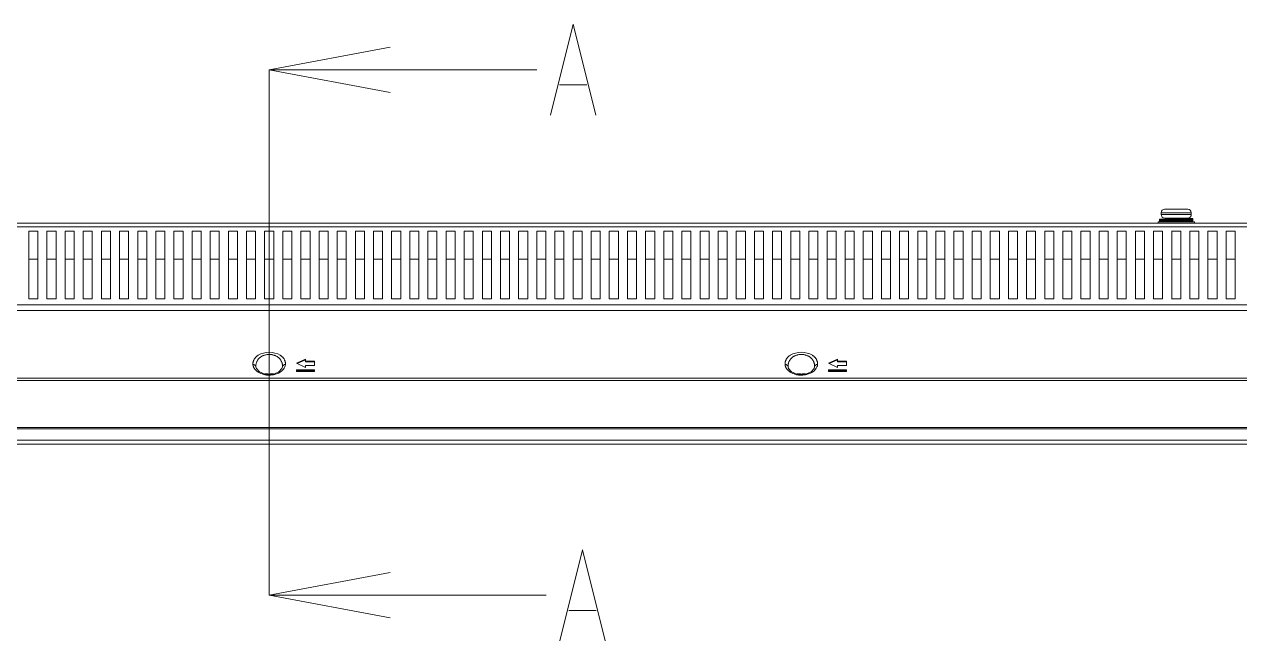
# Model space of a CAD drawing. Extents: x -382 to 1420, y -377 to 265.
# Drawn here: x -308.83 to -293, y 29.41 to 37.43 of the extents above; entities that cross this region are included whole.
import ezdxf

# ---------------------------------------------------------------- set-up
doc = ezdxf.new("R2010")
doc.units = 0
doc.header["$MEASUREMENT"] = 0
doc.layers.add('PDF_レイヤー 1', color=7, linetype='CONTINUOUS')

msp = doc.modelspace()

# ---------------------------------------------------------------- linework, layer by layer
at = {"layer": 'PDF_レイヤー 1', "lineweight": 0}
for points in [[(-301.97831, 36.25021), (-301.68306, 37.43121), (-301.38781, 36.25021)], [(-304.06607, 37.13595), (-305.64065, 36.8407), (-304.06607, 36.54544)], [(-302.03339, 29.99926), (-305.64071, 29.99926), (-305.64071, 36.84074)], [(-305.64071, 36.8407), (-302.15546, 36.8407)], [(-301.86025, 36.64384), (-301.50598, 36.64384)], [(-284.26518, 34.84134), (-284.26518, 34.79593), (-327.01624, 34.79593)], [(-294.06696, 34.84136), (-294.06696, 34.86108)], [(-293.59458, 34.84137), (-293.59458, 34.86109), (-294.0669, 34.86109)], [(-294.04729, 34.89556), (-294.04702, 34.89556), (-294.04646, 34.8957), (-294.04577, 34.8957), (-294.04424, 34.89584), (-294.04271, 34.89584), (-294.04118, 34.89598), (-294.03813, 34.89612), (-294.03507, 34.89612), (-294.02882, 34.89626), (-294.02271, 34.8964), (-294.01646, 34.89653), (-294.01035, 34.89667), (-294.00063, 34.89681), (-293.99799, 34.89681), (-293.98827, 34.89695), (-293.98577, 34.89695), (-293.97591, 34.89709), (-293.97341, 34.89709), (-293.96355, 34.89723), (-293.95383, 34.89737), (-293.94883, 34.89737), (-293.94883, 34.90834)], [(-294.04729, 34.89555), (-294.04729, 34.86791)], [(-294.04722, 34.87981), (-294.04709, 34.87981), (-294.04681, 34.87981), (-294.04584, 34.87995), (-294.0457, 34.87995), (-294.04417, 34.88009), (-294.04403, 34.88009), (-294.04153, 34.88023), (-294.03861, 34.88023), (-294.03514, 34.88037), (-294.03403, 34.88037), (-294.02612, 34.88065), (-294.02264, 34.88065), (-294.01487, 34.88079), (-294.00917, 34.88092), (-294.00126, 34.88106), (-293.99376, 34.88106), (-293.98584, 34.8812), (-293.98431, 34.8812), (-293.9764, 34.88134), (-293.96862, 34.88148)], [(-294.04722, 34.86794), (-294.04722, 34.86808), (-294.04695, 34.86808), (-294.04625, 34.86808), (-294.04597, 34.86808), (-294.04486, 34.86822), (-294.04431, 34.86822), (-294.04209, 34.86836), (-294.03903, 34.8685), (-294.03556, 34.8685), (-294.03139, 34.86863), (-294.02667, 34.86877), (-294.0232, 34.86877), (-294.01528, 34.86905), (-294.00959, 34.86905), (-294.00167, 34.86919), (-293.9939, 34.86933), (-293.98612, 34.86947), (-293.98431, 34.86947), (-293.9764, 34.86947), (-293.96848, 34.86961)], [(-293.9489, 34.86611), (-293.95376, 34.86611), (-293.96362, 34.86625), (-293.97348, 34.86638), (-293.97598, 34.86638), (-293.98584, 34.86652), (-293.9882, 34.86652), (-293.99806, 34.86666), (-294.00056, 34.86666), (-294.01042, 34.8668), (-294.01653, 34.86694), (-294.02264, 34.86708), (-294.02889, 34.86722), (-294.035, 34.86736), (-294.03806, 34.86736), (-294.04111, 34.8675), (-294.04264, 34.8675), (-294.04417, 34.86763), (-294.0457, 34.86777), (-294.04653, 34.86777), (-294.04695, 34.86777), (-294.04722, 34.86791)], [(-293.96856, 34.88537), (-293.97037, 34.88537), (-293.97815, 34.88523), (-293.98606, 34.88523), (-293.99384, 34.88509), (-294.00176, 34.88495), (-294.00745, 34.88495), (-294.01523, 34.88481), (-294.0187, 34.88467), (-294.02661, 34.88454), (-294.03134, 34.8844), (-294.0355, 34.8844), (-294.03911, 34.88426), (-294.04203, 34.88412), (-294.04425, 34.88398), (-294.04495, 34.88398), (-294.04592, 34.88398), (-294.0462, 34.88384), (-294.04689, 34.88384), (-294.04717, 34.88384), (-294.04717, 34.8837)], [(-293.96856, 34.88144), (-293.96773, 34.88144), (-293.96565, 34.88144), (-293.9637, 34.88144), (-293.96273, 34.88144), (-293.96065, 34.88144), (-293.9587, 34.88144), (-293.95676, 34.88158), (-293.95482, 34.88158), (-293.95273, 34.88158), (-293.95093, 34.88158), (-293.94884, 34.88158)], [(-293.94883, 34.88558), (-293.94994, 34.88558), (-293.95189, 34.88558), (-293.95397, 34.88558), (-293.95466, 34.88558), (-293.95675, 34.88558), (-293.95869, 34.88544), (-293.96063, 34.88544), (-293.96272, 34.88544), (-293.96452, 34.88544), (-293.96661, 34.88544), (-293.96855, 34.88544)], [(-293.94923, 34.86897), (-293.94979, 34.86897), (-293.95173, 34.86897), (-293.95368, 34.86883), (-293.95562, 34.86883), (-293.95757, 34.86869), (-293.95895, 34.86869), (-293.9609, 34.86869), (-293.96173, 34.86855), (-293.96368, 34.86855), (-293.96382, 34.86855), (-293.96576, 34.86841), (-293.96618, 34.86827), (-293.96729, 34.86827), (-293.96743, 34.86827), (-293.96826, 34.86813), (-293.9684, 34.86813), (-293.96854, 34.868)], [(-293.9685, 34.86963), (-293.96766, 34.86963), (-293.96572, 34.86963), (-293.96377, 34.86963), (-293.96266, 34.86963), (-293.96058, 34.86963), (-293.95863, 34.86963), (-293.95669, 34.86963), (-293.95475, 34.86977), (-293.9528, 34.86977), (-293.95086, 34.86977), (-293.94877, 34.86977)], [(-293.9685, 34.86794), (-293.96822, 34.8678), (-293.96738, 34.8678), (-293.96725, 34.86766), (-293.96613, 34.86766), (-293.96572, 34.86766), (-293.96558, 34.86752), (-293.96363, 34.86752), (-293.9628, 34.86738), (-293.96086, 34.86738), (-293.95947, 34.86725), (-293.95752, 34.86725), (-293.95697, 34.86725), (-293.95502, 34.86711), (-293.95308, 34.86711), (-293.95114, 34.86697), (-293.94919, 34.86697)], [(-293.94923, 34.86693), (-293.94909, 34.86693), (-293.94896, 34.86693)], [(-293.9489, 34.86897), (-293.94904, 34.86897), (-293.94918, 34.86897)], [(-293.94721, 34.86902), (-293.94734, 34.86902), (-293.94748, 34.86902), (-293.94776, 34.86902), (-293.9479, 34.86902), (-293.94804, 34.86902), (-293.94818, 34.86902), (-293.94846, 34.86902), (-293.94859, 34.86902), (-293.94873, 34.86902), (-293.94887, 34.86902)], [(-293.94883, 34.88165), (-293.94522, 34.88165), (-293.93341, 34.88179), (-293.92161, 34.88192), (-293.91342, 34.88192), (-293.90161, 34.88206), (-293.88981, 34.8822), (-293.878, 34.88234), (-293.8662, 34.88234), (-293.85439, 34.88248), (-293.84259, 34.88262), (-293.83079, 34.88276)], [(-293.94883, 34.86775), (-293.94827, 34.8683)], [(-293.94883, 34.86109), (-293.94883, 34.86776)], [(-293.71259, 34.90041), (-293.72439, 34.90013), (-293.7362, 34.89985), (-293.748, 34.89971), (-293.75994, 34.89944), (-293.76286, 34.89944), (-293.77467, 34.8993), (-293.78647, 34.89902), (-293.79841, 34.89888), (-293.81022, 34.89874), (-293.82202, 34.8986), (-293.83077, 34.89846), (-293.83827, 34.89846), (-293.85008, 34.89833), (-293.86188, 34.89819), (-293.86618, 34.89819), (-293.87799, 34.89805), (-293.88979, 34.89791), (-293.9016, 34.89791), (-293.9134, 34.89777), (-293.92521, 34.89763), (-293.93701, 34.89749), (-293.94882, 34.89735)], [(-293.83077, 34.88666), (-293.83827, 34.88666), (-293.85008, 34.88652), (-293.86188, 34.88638), (-293.86618, 34.88638), (-293.87799, 34.88624), (-293.88979, 34.8861), (-293.9016, 34.8861), (-293.9134, 34.88597), (-293.92521, 34.88583), (-293.93701, 34.88569), (-293.94882, 34.88555)], [(-293.94836, 34.86984), (-293.94822, 34.86984), (-293.94794, 34.86984), (-293.9478, 34.86984), (-293.94766, 34.86984), (-293.94739, 34.86984), (-293.94725, 34.86984), (-293.94711, 34.86984), (-293.94683, 34.86984), (-293.94669, 34.86984), (-293.94655, 34.86984)], [(-293.94714, 34.86902), (-293.94825, 34.86833)], [(-293.94652, 34.86902), (-293.94666, 34.86902), (-293.9468, 34.86902), (-293.94694, 34.86902), (-293.94708, 34.86902), (-293.94722, 34.86902)], [(-293.94652, 34.86984), (-293.94278, 34.86984), (-293.93125, 34.86998), (-293.91972, 34.87012), (-293.91181, 34.87012), (-293.90028, 34.87026), (-293.88861, 34.8704), (-293.87709, 34.87054), (-293.86556, 34.87054), (-293.85389, 34.87068), (-293.84237, 34.87081), (-293.83084, 34.87095)], [(-293.71259, 34.87204), (-293.72439, 34.8719), (-293.7362, 34.87176), (-293.74814, 34.87162), (-293.75994, 34.87148), (-293.77175, 34.87134), (-293.78355, 34.87134), (-293.79536, 34.8712), (-293.79966, 34.8712), (-293.81147, 34.87106), (-293.82327, 34.87093), (-293.83077, 34.87093), (-293.83883, 34.87079), (-293.85035, 34.87065), (-293.86188, 34.87051), (-293.87355, 34.87037), (-293.88507, 34.87009), (-293.8966, 34.86995), (-293.90021, 34.86995), (-293.91174, 34.86968), (-293.9234, 34.86954), (-293.93493, 34.86926), (-293.94646, 34.86898)], [(-293.71264, 34.89955), (-293.71639, 34.89955), (-293.7282, 34.89941), (-293.74, 34.89927), (-293.74806, 34.89927), (-293.75986, 34.89913), (-293.77167, 34.89899), (-293.78347, 34.89885), (-293.79527, 34.89885), (-293.80708, 34.89871), (-293.81888, 34.89858), (-293.83083, 34.89844)], [(-293.71264, 34.88774), (-293.71625, 34.88774), (-293.7282, 34.8876), (-293.74, 34.88747), (-293.74806, 34.88747), (-293.75986, 34.88733), (-293.77167, 34.88719), (-293.78347, 34.88705), (-293.79527, 34.88691), (-293.80708, 34.88691), (-293.81888, 34.88677), (-293.83083, 34.88663)], [(-293.83077, 34.88273), (-293.82327, 34.88273), (-293.81147, 34.88287), (-293.79966, 34.88301), (-293.79536, 34.88301), (-293.78355, 34.88315), (-293.77175, 34.88329), (-293.75994, 34.88329), (-293.74814, 34.88342), (-293.7362, 34.88356), (-293.72439, 34.8837), (-293.71259, 34.88384)], [(-293.69298, 34.90144), (-293.69326, 34.90158), (-293.69409, 34.90158), (-293.69423, 34.90158), (-293.69534, 34.90171), (-293.69576, 34.90171), (-293.69603, 34.90185), (-293.69798, 34.90185), (-293.69881, 34.90199), (-293.70076, 34.90199), (-293.70214, 34.90213), (-293.70423, 34.90213), (-293.70478, 34.90213), (-293.70673, 34.90227), (-293.70867, 34.90227), (-293.71062, 34.90241), (-293.7127, 34.90241)], [(-293.69298, 34.89974), (-293.69381, 34.89974), (-293.69576, 34.89974), (-293.6977, 34.89974), (-293.69881, 34.89974), (-293.70089, 34.89974), (-293.70284, 34.89974), (-293.70478, 34.8996), (-293.70673, 34.8996), (-293.70867, 34.8996), (-293.71062, 34.8996), (-293.7127, 34.8996)], [(-293.69298, 34.88795), (-293.69381, 34.88795), (-293.69576, 34.88795), (-293.6977, 34.88795), (-293.69881, 34.88795), (-293.70089, 34.88795), (-293.70284, 34.88795), (-293.70478, 34.88781), (-293.70673, 34.88781), (-293.70867, 34.88781), (-293.71062, 34.88781), (-293.7127, 34.88781)], [(-293.69292, 34.9014), (-293.69306, 34.90126), (-293.69334, 34.90126), (-293.69417, 34.90112), (-293.69528, 34.90098), (-293.6957, 34.90098), (-293.69778, 34.90084), (-293.69806, 34.90084), (-293.70001, 34.90084), (-293.70084, 34.9007), (-293.70278, 34.9007), (-293.70417, 34.90056), (-293.70612, 34.90056), (-293.70806, 34.90042), (-293.71, 34.90042), (-293.71209, 34.90042), (-293.71264, 34.90042), (-293.71264, 34.90834)], [(-293.71264, 34.90327), (-293.70764, 34.90327), (-293.69792, 34.90313), (-293.68806, 34.90299), (-293.68556, 34.90299), (-293.6757, 34.90285), (-293.6732, 34.90285), (-293.66348, 34.90271), (-293.66098, 34.90271), (-293.65112, 34.90258), (-293.64501, 34.90244), (-293.63876, 34.9023), (-293.63265, 34.90216), (-293.62654, 34.90202), (-293.62348, 34.90202), (-293.62029, 34.90188), (-293.6189, 34.90174), (-293.61723, 34.90174), (-293.61571, 34.9016), (-293.61501, 34.9016), (-293.61446, 34.90146), (-293.61432, 34.90146)], [(-293.71264, 34.88381), (-293.71153, 34.88381), (-293.70959, 34.88381), (-293.7075, 34.88381), (-293.70681, 34.88381), (-293.70473, 34.88381), (-293.70278, 34.88381), (-293.70084, 34.88395), (-293.69889, 34.88395), (-293.69695, 34.88395), (-293.69501, 34.88395), (-293.69292, 34.88395)], [(-293.71264, 34.87201), (-293.70764, 34.87201), (-293.69792, 34.87215), (-293.68806, 34.87229), (-293.68556, 34.87229), (-293.6757, 34.87243), (-293.6732, 34.87243), (-293.66348, 34.87256), (-293.66098, 34.87256), (-293.65112, 34.8727), (-293.64501, 34.87284), (-293.63876, 34.87298), (-293.63265, 34.87312), (-293.62654, 34.87326), (-293.62348, 34.87326), (-293.62029, 34.8734), (-293.6189, 34.87354), (-293.61723, 34.87354), (-293.61571, 34.87368), (-293.61501, 34.87368), (-293.6146, 34.87381), (-293.61432, 34.87381)], [(-293.71264, 34.86109), (-293.71264, 34.87206)], [(-293.61425, 34.90144), (-293.61425, 34.9013), (-293.61453, 34.9013), (-293.61522, 34.9013), (-293.6155, 34.9013), (-293.61661, 34.90116), (-293.61717, 34.90116), (-293.61953, 34.90102), (-293.62244, 34.90088), (-293.62591, 34.90074), (-293.63008, 34.90074), (-293.63494, 34.9006), (-293.63841, 34.90046), (-293.64619, 34.90033), (-293.65188, 34.90033), (-293.6598, 34.90019), (-293.66758, 34.90005), (-293.67535, 34.89991), (-293.6773, 34.89991), (-293.68508, 34.89977), (-293.69299, 34.89977)], [(-293.61425, 34.88958), (-293.61439, 34.88958), (-293.61467, 34.88958), (-293.61564, 34.88944), (-293.61578, 34.88944), (-293.6173, 34.8893), (-293.61744, 34.8893), (-293.61994, 34.88916), (-293.62286, 34.88916), (-293.62647, 34.88902), (-293.62758, 34.88902), (-293.63536, 34.88874), (-293.63883, 34.88874), (-293.64675, 34.8886), (-293.6523, 34.88847), (-293.66022, 34.88833), (-293.66772, 34.88833), (-293.67563, 34.88819), (-293.67716, 34.88819), (-293.68508, 34.88805), (-293.69299, 34.88791)], [(-293.69298, 34.88401), (-293.69117, 34.88401), (-293.6834, 34.88415), (-293.67548, 34.88415), (-293.6677, 34.88429), (-293.65979, 34.88442), (-293.65409, 34.88442), (-293.64632, 34.88456), (-293.64284, 34.8847), (-293.63493, 34.88484), (-293.63007, 34.88498), (-293.6259, 34.88498), (-293.62243, 34.88512), (-293.61951, 34.88526), (-293.61715, 34.8854), (-293.6166, 34.8854), (-293.61548, 34.8854), (-293.61521, 34.88554), (-293.61465, 34.88554), (-293.61437, 34.88554), (-293.61423, 34.88567)], [(-293.61425, 34.87384), (-293.61425, 34.90148)], [(-308.65219, 33.85797), (-308.77038, 33.85797), (-308.77038, 34.73984)], [(-308.77038, 34.73978), (-308.65219, 34.73978)], [(-308.65225, 34.73978), (-308.65225, 33.85792)], [(-308.416, 33.85797), (-308.53419, 33.85797), (-308.53419, 34.73984)], [(-308.53419, 34.73978), (-308.416, 34.73978)], [(-308.41606, 34.73978), (-308.41606, 33.85792)], [(-308.17982, 33.85797), (-308.298, 33.85797), (-308.298, 34.73984)], [(-308.298, 34.73978), (-308.17982, 34.73978)], [(-308.17989, 34.73978), (-308.17989, 33.85792)], [(-307.94371, 33.85797), (-308.06176, 33.85797), (-308.06176, 34.73984)], [(-308.06176, 34.73978), (-307.94371, 34.73978)], [(-307.9437, 34.73978), (-307.9437, 33.85792)], [(-307.70753, 33.85797), (-307.82557, 33.85797), (-307.82557, 34.73984)], [(-307.82557, 34.73978), (-307.70753, 34.73978)], [(-307.70751, 34.73978), (-307.70751, 33.85792)], [(-307.4712, 33.85797), (-307.58938, 33.85797), (-307.58938, 34.73984)], [(-307.58938, 34.73978), (-307.4712, 34.73978)], [(-307.47125, 34.73978), (-307.47125, 33.85792)], [(-307.23501, 33.85797), (-307.3532, 33.85797), (-307.3532, 34.73984)], [(-307.3532, 34.73978), (-307.23501, 34.73978)], [(-307.23507, 34.73978), (-307.23507, 33.85792)], [(-306.99891, 33.85797), (-307.11695, 33.85797), (-307.11695, 34.73984)], [(-307.11695, 34.73978), (-306.99891, 34.73978)], [(-306.99889, 34.73978), (-306.99889, 33.85792)], [(-306.76272, 33.85797), (-306.88077, 33.85797), (-306.88077, 34.73984)], [(-306.88077, 34.73978), (-306.76272, 34.73978)], [(-306.76271, 34.73978), (-306.76271, 33.85792)], [(-306.52639, 33.85797), (-306.64458, 33.85797), (-306.64458, 34.73984)], [(-306.64458, 34.73978), (-306.52639, 34.73978)], [(-306.52645, 34.73978), (-306.52645, 33.85792)], [(-306.29021, 33.85797), (-306.40839, 33.85797), (-306.40839, 34.73984)], [(-306.40839, 34.73978), (-306.29021, 34.73978)], [(-306.29026, 34.73978), (-306.29026, 33.85792)], [(-306.05409, 33.85797), (-306.17213, 33.85797), (-306.17213, 34.73984)], [(-306.17213, 34.73978), (-306.05409, 34.73978)], [(-306.05407, 34.73978), (-306.05407, 33.85792)], [(-305.8179, 33.85797), (-305.93595, 33.85797), (-305.93595, 34.73984)], [(-305.93595, 34.73978), (-305.8179, 34.73978), (-305.8179, 33.85792)], [(-305.69977, 33.85797), (-305.69977, 34.73984)], [(-305.69977, 34.73978), (-305.58159, 34.73978)], [(-305.58164, 34.73978), (-305.58164, 33.85792)], [(-305.46364, 34.73978), (-305.34546, 34.73978), (-305.34546, 33.85792)], [(-305.46359, 33.85797), (-305.46359, 34.73984)], [(-305.22745, 34.73978), (-305.10927, 34.73978), (-305.10927, 33.85792)], [(-305.2274, 33.85797), (-305.2274, 34.73984)], [(-304.99114, 33.85797), (-304.99114, 34.73984)], [(-304.99113, 34.73978), (-304.87308, 34.73978), (-304.87308, 33.85792)], [(-304.75495, 33.85797), (-304.75495, 34.73984)], [(-304.75494, 34.73978), (-304.6369, 34.73978), (-304.6369, 33.85792)], [(-304.51884, 34.73978), (-304.40065, 34.73978), (-304.40065, 33.85792)], [(-304.51878, 33.85797), (-304.51878, 34.73984)], [(-304.28265, 34.73978), (-304.16446, 34.73978), (-304.16446, 33.85792)], [(-304.28259, 33.85797), (-304.28259, 34.73984)], [(-304.04646, 34.73978), (-303.92828, 34.73978), (-303.92828, 33.85792)], [(-304.04641, 33.85797), (-304.04641, 34.73984)], [(-303.81015, 33.85797), (-303.81015, 34.73984)], [(-303.81014, 34.73978), (-303.69209, 34.73978), (-303.69209, 33.85792)], [(-303.57396, 33.85797), (-303.57396, 34.73984)], [(-303.57395, 34.73978), (-303.4559, 34.73978), (-303.4559, 33.85792)], [(-303.21966, 33.85792), (-303.21966, 34.73978), (-303.33784, 34.73978)], [(-303.33779, 33.85797), (-303.33779, 34.73984)], [(-302.98347, 33.85792), (-302.98347, 34.73978), (-303.10166, 34.73978)], [(-303.1016, 33.85797), (-303.1016, 34.73984)], [(-302.74729, 33.85792), (-302.74729, 34.73978), (-302.86547, 34.73978)], [(-302.86541, 33.85797), (-302.86541, 34.73984)], [(-302.62916, 33.85797), (-302.62916, 34.73984)], [(-302.5111, 33.85792), (-302.5111, 34.73978), (-302.62914, 34.73978)], [(-302.39297, 33.85797), (-302.39297, 34.73984)], [(-302.27491, 33.85792), (-302.27491, 34.73978), (-302.39296, 34.73978)], [(-302.03867, 33.85792), (-302.03867, 34.73978), (-302.15685, 34.73978)], [(-302.15678, 33.85797), (-302.15678, 34.73984)], [(-301.80248, 33.85792), (-301.80248, 34.73978), (-301.92066, 34.73978)], [(-301.92061, 33.85797), (-301.92061, 34.73984)], [(-301.56629, 33.85792), (-301.56629, 34.73978), (-301.68448, 34.73978)], [(-301.68442, 33.85797), (-301.68442, 34.73984)], [(-301.44816, 33.85797), (-301.44816, 34.73984)], [(-301.33011, 33.85792), (-301.33011, 34.73978), (-301.44815, 34.73978)], [(-301.21198, 33.85797), (-301.21198, 34.73984)], [(-301.09392, 33.85792), (-301.09392, 34.73978), (-301.21196, 34.73978)], [(-300.85768, 33.85792), (-300.85768, 34.73978), (-300.97586, 34.73978)], [(-300.97579, 33.85797), (-300.97579, 34.73984)], [(-300.62149, 33.85792), (-300.62149, 34.73978), (-300.73967, 34.73978)], [(-300.73962, 33.85797), (-300.73962, 34.73984)], [(-300.3853, 33.85792), (-300.3853, 34.73978), (-300.50348, 34.73978)], [(-300.50343, 33.85797), (-300.50343, 34.73984)], [(-300.26717, 33.85797), (-300.26717, 34.73984)], [(-300.14911, 33.85792), (-300.14911, 34.73978), (-300.26716, 34.73978)], [(-299.91286, 33.85792), (-299.91286, 34.73978), (-300.03104, 34.73978)], [(-300.03098, 33.85797), (-300.03098, 34.73984)], [(-299.67667, 33.85792), (-299.67667, 34.73978), (-299.79485, 34.73978)], [(-299.7948, 33.85797), (-299.7948, 34.73984)], [(-299.4405, 33.85792), (-299.4405, 34.73978), (-299.55868, 34.73978)], [(-299.55861, 33.85797), (-299.55861, 34.73984)], [(-299.32237, 33.85797), (-299.32237, 34.73984)], [(-299.20431, 33.85792), (-299.20431, 34.73978), (-299.32235, 34.73978)], [(-299.08618, 33.85797), (-299.08618, 34.73984)], [(-298.96812, 33.85792), (-298.96812, 34.73978), (-299.08617, 34.73978)], [(-298.73186, 33.85792), (-298.73186, 34.73978), (-298.85005, 34.73978)], [(-298.84999, 33.85797), (-298.84999, 34.73984)], [(-298.49568, 33.85792), (-298.49568, 34.73978), (-298.61386, 34.73978)], [(-298.6138, 33.85797), (-298.6138, 34.73984)], [(-298.37756, 33.85797), (-298.37756, 34.73984)], [(-298.2595, 33.85792), (-298.2595, 34.73978), (-298.37755, 34.73978)], [(-298.14137, 33.85797), (-298.14137, 34.73984)], [(-298.02332, 33.85792), (-298.02332, 34.73978), (-298.14136, 34.73978)], [(-297.78706, 33.85792), (-297.78706, 34.73978), (-297.90524, 34.73978)], [(-297.90519, 33.85797), (-297.90519, 34.73984)], [(-297.55087, 33.85792), (-297.55087, 34.73978), (-297.66906, 34.73978)], [(-297.669, 33.85797), (-297.669, 34.73984)], [(-297.31468, 33.85792), (-297.31468, 34.73978), (-297.43287, 34.73978)], [(-297.43281, 33.85797), (-297.43281, 34.73984)], [(-297.07851, 33.85797), (-297.19656, 33.85797), (-297.19656, 34.73984)], [(-297.07851, 33.85792), (-297.07851, 34.73978), (-297.19656, 34.73978)], [(-296.96038, 33.85797), (-296.96038, 34.73984)], [(-296.84232, 33.85792), (-296.84232, 34.73978), (-296.96037, 34.73978)], [(-296.60607, 33.85792), (-296.60607, 34.73978), (-296.72425, 34.73978)], [(-296.72419, 33.85797), (-296.72419, 34.73984)], [(-296.36988, 33.85792), (-296.36988, 34.73978), (-296.48806, 34.73978)], [(-296.48801, 33.85797), (-296.48801, 34.73984)], [(-296.13369, 33.85792), (-296.13369, 34.73978), (-296.25188, 34.73978)], [(-296.25182, 33.85797), (-296.25182, 34.73984)], [(-296.01556, 33.85797), (-296.01556, 34.73984)], [(-295.8975, 33.85792), (-295.8975, 34.73978), (-296.01555, 34.73978)], [(-295.77939, 33.85797), (-295.77939, 34.73984)], [(-295.66133, 33.85792), (-295.66133, 34.73978), (-295.77938, 34.73978)], [(-295.42507, 33.85792), (-295.42507, 34.73978), (-295.54326, 34.73978)], [(-295.5432, 33.85797), (-295.5432, 34.73984)], [(-295.18889, 33.85792), (-295.18889, 34.73978), (-295.30707, 34.73978)], [(-295.30702, 33.85797), (-295.30702, 34.73984)], [(-294.9527, 33.85792), (-294.9527, 34.73978), (-295.07088, 34.73978)], [(-295.07083, 33.85797), (-295.07083, 34.73984)], [(-294.83457, 33.85797), (-294.83457, 34.73984)], [(-294.71651, 33.85792), (-294.71651, 34.73978), (-294.83456, 34.73978)], [(-294.5984, 33.85797), (-294.5984, 34.73984)], [(-294.48034, 33.85792), (-294.48034, 34.73978), (-294.59838, 34.73978)], [(-294.24408, 33.85792), (-294.24408, 34.73978), (-294.36227, 34.73978)], [(-294.36221, 33.85797), (-294.36221, 34.73984)], [(-294.00789, 33.85792), (-294.00789, 34.73978), (-294.12608, 34.73978)], [(-294.12602, 33.85797), (-294.12602, 34.73984)], [(-293.77171, 33.85792), (-293.77171, 34.73978), (-293.88989, 34.73978)], [(-293.88984, 33.85797), (-293.88984, 34.73984)], [(-293.65358, 33.85797), (-293.65358, 34.73984)], [(-293.53552, 33.85792), (-293.53552, 34.73978), (-293.65356, 34.73978)], [(-293.41739, 33.85797), (-293.41739, 34.73984)], [(-293.29933, 33.85792), (-293.29933, 34.73978), (-293.41738, 34.73978)], [(-293.06309, 33.85792), (-293.06309, 34.73978), (-293.18127, 34.73978)], [(-293.18122, 33.85797), (-293.18122, 34.73984)], [(-308.77038, 34.37251), (-308.65219, 34.37251)], [(-308.53419, 34.37251), (-308.416, 34.37251)], [(-308.298, 34.37251), (-308.17982, 34.37251)], [(-308.06176, 34.37251), (-307.94371, 34.37251)], [(-307.82557, 34.37251), (-307.70753, 34.37251)], [(-307.58938, 34.37251), (-307.4712, 34.37251)], [(-307.3532, 34.37251), (-307.23501, 34.37251)], [(-307.11695, 34.37251), (-306.99891, 34.37251)], [(-306.88077, 34.37251), (-306.76272, 34.37251)], [(-306.64458, 34.37251), (-306.52639, 34.37251)], [(-306.40839, 34.37251), (-306.29021, 34.37251)], [(-306.17213, 34.37251), (-306.05409, 34.37251)], [(-305.93595, 34.37251), (-305.8179, 34.37251)], [(-305.69977, 34.37251), (-305.58159, 34.37251)], [(-305.34546, 34.37251), (-305.46364, 34.37251)], [(-305.10927, 34.37251), (-305.22745, 34.37251)], [(-304.87308, 34.37251), (-304.99113, 34.37251)], [(-304.6369, 34.37251), (-304.75494, 34.37251)], [(-304.40065, 34.37251), (-304.51884, 34.37251)], [(-304.16446, 34.37251), (-304.28265, 34.37251)], [(-303.92828, 34.37251), (-304.04646, 34.37251)], [(-303.69209, 34.37251), (-303.81014, 34.37251)], [(-303.4559, 34.37251), (-303.57395, 34.37251)], [(-303.21966, 34.37251), (-303.33784, 34.37251)], [(-302.98347, 34.37251), (-303.10166, 34.37251)], [(-302.74729, 34.37251), (-302.86547, 34.37251)], [(-302.5111, 34.37251), (-302.62914, 34.37251)], [(-302.27491, 34.37251), (-302.39296, 34.37251)], [(-302.03867, 34.37251), (-302.15685, 34.37251)], [(-301.80248, 34.37251), (-301.92066, 34.37251)], [(-301.56629, 34.37251), (-301.68448, 34.37251)], [(-301.33011, 34.37251), (-301.44815, 34.37251)], [(-301.09392, 34.37251), (-301.21196, 34.37251)], [(-300.85768, 34.37251), (-300.97586, 34.37251)], [(-300.62149, 34.37251), (-300.73967, 34.37251)], [(-300.3853, 34.37251), (-300.50348, 34.37251)], [(-300.14911, 34.37251), (-300.26716, 34.37251)], [(-299.91286, 34.37251), (-300.03104, 34.37251)], [(-299.67667, 34.37251), (-299.79485, 34.37251)], [(-299.4405, 34.37251), (-299.55868, 34.37251)], [(-299.20431, 34.37251), (-299.32235, 34.37251)], [(-298.96812, 34.37251), (-299.08617, 34.37251)], [(-298.73186, 34.37251), (-298.85005, 34.37251)], [(-298.49568, 34.37251), (-298.61386, 34.37251)], [(-298.2595, 34.37251), (-298.37755, 34.37251)], [(-298.02332, 34.37251), (-298.14136, 34.37251)], [(-297.78706, 34.37251), (-297.90524, 34.37251)], [(-297.55087, 34.37251), (-297.66906, 34.37251)], [(-297.31468, 34.37251), (-297.43287, 34.37251)], [(-297.07851, 34.37251), (-297.19656, 34.37251)], [(-296.84232, 34.37251), (-296.96037, 34.37251)], [(-296.60607, 34.37251), (-296.72425, 34.37251)], [(-296.36988, 34.37251), (-296.48806, 34.37251)], [(-296.13369, 34.37251), (-296.25188, 34.37251)], [(-295.8975, 34.37251), (-296.01555, 34.37251)], [(-295.66133, 34.37251), (-295.77938, 34.37251)], [(-295.42507, 34.37251), (-295.54326, 34.37251)], [(-295.18889, 34.37251), (-295.30707, 34.37251)], [(-294.9527, 34.37251), (-295.07088, 34.37251)], [(-294.71651, 34.37251), (-294.83456, 34.37251)], [(-294.48034, 34.37251), (-294.59838, 34.37251)], [(-294.24408, 34.37251), (-294.36227, 34.37251)], [(-294.00789, 34.37251), (-294.12608, 34.37251)], [(-293.77171, 34.37251), (-293.88989, 34.37251)], [(-293.53552, 34.37251), (-293.65356, 34.37251)], [(-293.29933, 34.37251), (-293.41738, 34.37251)], [(-293.06309, 34.37251), (-293.18127, 34.37251)], [(-305.58164, 33.85797), (-305.69983, 33.85797)], [(-305.34546, 33.85797), (-305.46364, 33.85797)], [(-305.10927, 33.85797), (-305.22745, 33.85797)], [(-304.87308, 33.85797), (-304.99113, 33.85797)], [(-304.6369, 33.85797), (-304.75494, 33.85797)], [(-304.40065, 33.85797), (-304.51884, 33.85797)], [(-304.16446, 33.85797), (-304.28265, 33.85797)], [(-303.92828, 33.85797), (-304.04646, 33.85797)], [(-303.69209, 33.85797), (-303.81014, 33.85797)], [(-303.4559, 33.85797), (-303.57395, 33.85797)], [(-303.21966, 33.85797), (-303.33784, 33.85797)], [(-302.98347, 33.85797), (-303.10166, 33.85797)], [(-302.74729, 33.85797), (-302.86547, 33.85797)], [(-302.5111, 33.85797), (-302.62914, 33.85797)], [(-302.27491, 33.85797), (-302.39296, 33.85797)], [(-302.03867, 33.85797), (-302.15685, 33.85797)], [(-301.80248, 33.85797), (-301.92066, 33.85797)], [(-301.56629, 33.85797), (-301.68448, 33.85797)], [(-301.33011, 33.85797), (-301.44815, 33.85797)], [(-301.09392, 33.85797), (-301.21196, 33.85797)], [(-300.85768, 33.85797), (-300.97586, 33.85797)], [(-300.62149, 33.85797), (-300.73967, 33.85797)], [(-300.3853, 33.85797), (-300.50348, 33.85797)], [(-300.14911, 33.85797), (-300.26716, 33.85797)], [(-299.91286, 33.85797), (-300.03104, 33.85797)], [(-299.67667, 33.85797), (-299.79485, 33.85797)], [(-299.4405, 33.85797), (-299.55868, 33.85797)], [(-299.20431, 33.85797), (-299.32235, 33.85797)], [(-298.96812, 33.85797), (-299.08617, 33.85797)], [(-298.73186, 33.85797), (-298.85005, 33.85797)], [(-298.49568, 33.85797), (-298.61386, 33.85797)], [(-298.2595, 33.85797), (-298.37755, 33.85797)], [(-298.02332, 33.85797), (-298.14136, 33.85797)], [(-297.78706, 33.85797), (-297.90524, 33.85797)], [(-297.55087, 33.85797), (-297.66906, 33.85797)], [(-297.31468, 33.85797), (-297.43287, 33.85797)], [(-296.84232, 33.85797), (-296.96037, 33.85797)], [(-296.60607, 33.85797), (-296.72425, 33.85797)], [(-296.36988, 33.85797), (-296.48806, 33.85797)], [(-296.13369, 33.85797), (-296.25188, 33.85797)], [(-295.8975, 33.85797), (-296.01555, 33.85797)], [(-295.66133, 33.85797), (-295.77938, 33.85797)], [(-295.42507, 33.85797), (-295.54326, 33.85797)], [(-295.18889, 33.85797), (-295.30707, 33.85797)], [(-294.9527, 33.85797), (-295.07088, 33.85797)], [(-294.71651, 33.85797), (-294.83456, 33.85797)], [(-294.48034, 33.85797), (-294.59838, 33.85797)], [(-294.24408, 33.85797), (-294.36227, 33.85797)], [(-294.00789, 33.85797), (-294.12608, 33.85797)], [(-293.77171, 33.85797), (-293.88989, 33.85797)], [(-293.53552, 33.85797), (-293.65356, 33.85797)], [(-293.29933, 33.85797), (-293.41738, 33.85797)], [(-293.06309, 33.85797), (-293.18127, 33.85797)], [(-334.10464, 32.79571), (-277.17692, 32.79571), (-277.1769, 32.82459), (-278.85245, 33.70729), (-332.42908, 33.70729)], [(-305.81342, 32.97609), (-305.81369, 32.98193), (-305.81383, 32.98762), (-305.81355, 32.99359), (-305.813, 32.99956), (-305.81217, 33.00567), (-305.81092, 33.01179), (-305.80953, 33.01803), (-305.80758, 33.02428), (-305.8055, 33.03053), (-305.803, 33.03678), (-305.80022, 33.04275), (-305.79731, 33.04887), (-305.79383, 33.05484), (-305.79092, 33.0597), (-305.78717, 33.06539), (-305.78314, 33.07081), (-305.77884, 33.07595), (-305.77453, 33.08095), (-305.76995, 33.08581), (-305.76495, 33.09039), (-305.75995, 33.09469), (-305.75453, 33.09886), (-305.74898, 33.10289), (-305.74314, 33.10664), (-305.73717, 33.11025), (-305.73078, 33.11358), (-305.7244, 33.11678), (-305.71773, 33.11969), (-305.71079, 33.12233), (-305.70356, 33.12469), (-305.69634, 33.12677), (-305.68884, 33.12872), (-305.68107, 33.13039), (-305.67329, 33.13177), (-305.66551, 33.13275), (-305.65732, 33.13358), (-305.64926, 33.134), (-305.64107, 33.13414), (-305.64079, 33.13414), (-305.64038, 33.13414), (-305.63218, 33.134), (-305.62413, 33.13358), (-305.61607, 33.13275), (-305.60802, 33.13177), (-305.60024, 33.13039), (-305.59274, 33.12872), (-305.5851, 33.12677), (-305.57788, 33.12469), (-305.57066, 33.12233), (-305.56385, 33.11969), (-305.55705, 33.11678), (-305.55052, 33.11358), (-305.54441, 33.11025), (-305.5383, 33.10664), (-305.53247, 33.10289), (-305.52691, 33.09886), (-305.5215, 33.09469), (-305.5165, 33.09039), (-305.51164, 33.08581), (-305.50692, 33.08095), (-305.50261, 33.07608), (-305.4983, 33.07081), (-305.49428, 33.06539), (-305.49053, 33.0597), (-305.48747, 33.05484), (-305.48414, 33.04887), (-305.48108, 33.04275), (-305.47845, 33.03678), (-305.47595, 33.03053), (-305.47386, 33.02428), (-305.47206, 33.01803), (-305.47053, 33.01179), (-305.46928, 33.00567), (-305.46845, 32.99956), (-305.46789, 32.99359), (-305.46761, 32.98762), (-305.46775, 32.98193), (-305.46803, 32.97609)], [(-305.16833, 33.07503), (-305.28638, 33.02073)], [(-305.16833, 33.03935), (-305.16833, 33.07504)], [(-298.88492, 32.97609), (-298.8852, 32.98193), (-298.88534, 32.98762), (-298.88506, 32.99359), (-298.8845, 32.99956), (-298.88367, 33.00567), (-298.88242, 33.01179), (-298.88089, 33.01803), (-298.87909, 33.02428), (-298.877, 33.03053), (-298.8745, 33.03678), (-298.87173, 33.04275), (-298.86867, 33.04887), (-298.86534, 33.05484), (-298.86242, 33.0597), (-298.85867, 33.06539), (-298.85464, 33.07081), (-298.85034, 33.07595), (-298.84603, 33.08095), (-298.84145, 33.08581), (-298.83645, 33.09039), (-298.83131, 33.09469), (-298.82604, 33.09886), (-298.82048, 33.10289), (-298.81465, 33.10664), (-298.80868, 33.11025), (-298.80229, 33.11358), (-298.79576, 33.11678), (-298.78909, 33.11969), (-298.78215, 33.12233), (-298.77507, 33.12469), (-298.76771, 33.12677), (-298.76035, 33.12872), (-298.75257, 33.13039), (-298.74479, 33.13177), (-298.73688, 33.13275), (-298.72882, 33.13358), (-298.72077, 33.134), (-298.71257, 33.13414), (-298.71216, 33.13414), (-298.71174, 33.13414), (-298.70369, 33.134), (-298.69549, 33.13358), (-298.68758, 33.13275), (-298.67952, 33.13177), (-298.67174, 33.13039), (-298.66411, 33.12872), (-298.65661, 33.12677), (-298.64939, 33.12469), (-298.64216, 33.12233), (-298.63536, 33.11969), (-298.62855, 33.11678), (-298.62203, 33.11358), (-298.61592, 33.11025), (-298.60981, 33.10664), (-298.60397, 33.10289), (-298.59842, 33.09886), (-298.593, 33.09469), (-298.58786, 33.09039), (-298.58314, 33.08581), (-298.57842, 33.08095), (-298.57398, 33.07608), (-298.56981, 33.07081), (-298.56578, 33.06539), (-298.56189, 33.0597), (-298.55898, 33.05484), (-298.55564, 33.04887), (-298.55259, 33.04275), (-298.54981, 33.03678), (-298.54745, 33.03053), (-298.54537, 33.02428), (-298.54356, 33.01803), (-298.54203, 33.01179), (-298.54078, 33.00567), (-298.53995, 32.99956), (-298.53939, 32.99359), (-298.53912, 32.98762), (-298.53912, 32.98193), (-298.53953, 32.97609)], [(-298.23984, 33.07503), (-298.35788, 33.02073)], [(-298.23984, 33.03935), (-298.23984, 33.07504)], [(-305.70749, 32.88102), (-305.76735, 32.9081), (-305.80679, 32.95212)], [(-305.05021, 32.93601), (-305.28643, 32.93601)], [(-305.05021, 32.92632), (-305.28643, 32.92632)], [(-305.28639, 33.02077), (-305.16835, 32.96647)], [(-305.28639, 32.93601), (-305.28639, 32.91338)], [(-305.27588, 33.0159), (-305.17825, 33.06089)], [(-305.05021, 33.04899), (-305.16839, 33.04899)], [(-305.05021, 33.03935), (-305.16839, 33.03935)], [(-305.16833, 32.9925), (-305.05015, 32.9925)], [(-305.16833, 32.96646), (-305.16833, 32.99243)], [(-305.05021, 32.9925), (-305.05021, 33.04902)], [(-305.05021, 32.91336), (-305.05021, 32.936)], [(-298.779, 32.88102), (-298.83872, 32.9081), (-298.8783, 32.95212)], [(-298.54606, 32.95229), (-298.58509, 32.90841), (-298.6448, 32.88119)], [(-298.12171, 32.93601), (-298.35794, 32.93601)], [(-298.12171, 32.92632), (-298.35794, 32.92632)], [(-298.3579, 33.02077), (-298.23985, 32.96647)], [(-298.3579, 32.93601), (-298.3579, 32.91338)], [(-298.34738, 33.0159), (-298.24962, 33.06089)], [(-298.12171, 33.04899), (-298.23989, 33.04899)], [(-298.12171, 33.03935), (-298.23989, 33.03935)], [(-298.23984, 32.9925), (-298.12165, 32.9925)], [(-298.23984, 32.96646), (-298.23984, 32.99243)], [(-298.12171, 32.9925), (-298.12171, 33.04902)], [(-298.12171, 32.91336), (-298.12171, 32.936)], [(-277.17685, 32.82454), (-334.10457, 32.82454), (-334.11332, 32.82523), (-334.12124, 32.82537), (-334.12985, 32.82509)], [(-305.64036, 32.87227), (-305.70744, 32.88102)], [(-305.69577, 32.87953), (-305.69563, 32.87953)], [(-305.69557, 32.87953), (-305.6957, 32.87953)], [(-305.69061, 32.88027), (-305.69561, 32.87957)], [(-305.69557, 32.87953), (-305.69557, 32.87953)], [(-305.6843, 32.88074), (-305.69055, 32.88032)], [(-305.67814, 32.88095), (-305.68425, 32.88081)], [(-305.65339, 32.87782), (-305.65339, 32.87782)], [(-305.64219, 32.87587), (-305.64067, 32.87587)], [(-305.64125, 32.87641), (-305.64028, 32.87641)], [(-305.64071, 32.87587), (-305.63918, 32.87587)], [(-305.57337, 32.88123), (-305.64031, 32.87234)], [(-305.63718, 32.87641), (-305.63926, 32.87641), (-305.64024, 32.87641)], [(-305.63921, 32.87641), (-305.63921, 32.87627), (-305.63921, 32.87613), (-305.63921, 32.87599), (-305.63921, 32.87585)], [(-305.58591, 32.87953), (-305.58591, 32.87953)], [(-305.28639, 32.91336), (-305.05016, 32.91336)], [(-298.71187, 32.87227), (-298.77894, 32.88102)], [(-298.767, 32.87953), (-298.76728, 32.87953)], [(-298.76719, 32.87953), (-298.76706, 32.87953)], [(-298.767, 32.87953), (-298.767, 32.87953)], [(-298.76211, 32.88027), (-298.76697, 32.87957)], [(-298.75581, 32.88074), (-298.76206, 32.88032)], [(-298.74964, 32.88095), (-298.75575, 32.88081)], [(-298.72488, 32.87782), (-298.72488, 32.87782)], [(-298.7137, 32.87587), (-298.71217, 32.87587)], [(-298.6448, 32.88123), (-298.71188, 32.87234)], [(-298.70867, 32.87641), (-298.71075, 32.87641), (-298.71173, 32.87641)], [(-298.71071, 32.87641), (-298.71071, 32.87627), (-298.71071, 32.87613), (-298.71071, 32.87599), (-298.71071, 32.87585)], [(-298.69423, 32.87953), (-298.69423, 32.87967), (-298.69423, 32.87981), (-298.69423, 32.87995), (-298.69423, 32.88009), (-298.69423, 32.88023), (-298.69423, 32.88037), (-298.69423, 32.88064), (-298.69423, 32.88092), (-298.69437, 32.88092)], [(-298.65741, 32.87953), (-298.65741, 32.87953)], [(-298.3579, 32.91336), (-298.12167, 32.91336)], [(-334.32874, 32.16446), (-276.95273, 32.16446), (-276.96537, 32.01947)], [(-276.97239, 32.1644), (-276.97239, 32.18412), (-334.30897, 32.18412)], [(-277.01713, 31.9676), (-334.26426, 31.9676), (-334.31607, 32.0194)], [(-277.01721, 31.96761), (-276.96541, 32.01941), (-334.31601, 32.01941)], [(-301.85625, 29.40877), (-301.561, 30.58978), (-301.26575, 29.40877)], [(-304.06607, 30.29451), (-305.64065, 29.99926), (-304.06607, 29.70401)], [(-301.73819, 29.80247), (-301.38392, 29.80247)]]:
    msp.add_lwpolyline(points, dxfattribs=at)
for points in [[(-294.02756, 34.95556, 0.41470588), (-293.98037, 34.9083), (-293.68123, 34.9083, 0.41470588), (-293.63398, 34.95556), (-294.02756, 34.95556), (-294.02749, 34.97915), (-293.63391, 34.97917), (-293.63391, 34.95556)], [(-293.63391, 34.97915, 0.39336605), (-293.6818, 35.02641), (-293.81687, 35.02641), (-293.81729, 35.02641), (-293.81868, 35.02641), (-293.82006, 35.02641), (-293.82104, 35.02641), (-293.82242, 35.02641), (-293.82381, 35.02641), (-293.8252, 35.02641), (-293.82659, 35.02627), (-293.82798, 35.02627), (-293.82937, 35.02627), (-293.83074, 35.02629), (-293.83172, 35.02629), (-293.83255, 35.02629), (-293.8338, 35.02629), (-293.83505, 35.02629), (-293.8356, 35.02629), (-293.83685, 35.02629), (-293.8381, 35.02629), (-293.83949, 35.02629), (-293.84074, 35.02629), (-293.84213, 35.02643), (-293.84338, 35.02643), (-293.84467, 35.02641), (-293.97966, 35.02641, 0.39275498), (-294.02749, 34.97921)], [(-279.52853, 34.79878, 0.28008205), (-279.59847, 34.84136), (-330.12523, 34.84136), (-330.12631, 34.77634), (-327.31087, 34.77634)], [(-332.85563, 33.79863), (-334.24677, 32.82454, 0.22391795), (-334.26345, 32.79571), (-334.31694, 32.18412), (-276.96453, 32.18412), (-277.018, 32.79573, 0.22235802), (-277.03783, 32.82509), (-277.037, 32.82537), (-277.03603, 32.82523), (-277.03464, 32.82454), (-278.41785, 33.79306)], [(-332.76029, 33.77849), (-278.5212, 33.77854, -0.15358973)], [(-305.85263, 33.00486), (-305.85291, 33.00902), (-305.85291, 33.01305), (-305.85291, 33.01722), (-305.8525, 33.02152), (-305.85208, 33.02583), (-305.85138, 33.03027), (-305.85055, 33.03457), (-305.84944, 33.03916), (-305.84819, 33.0436), (-305.84666, 33.04805), (-305.845, 33.05263), (-305.84319, 33.05721), (-305.84111, 33.06179), (-305.83889, 33.06624), (-305.83639, 33.07082), (-305.83375, 33.07513), (-305.83097, 33.07957), (-305.82805, 33.08374), (-305.82486, 33.0879), (-305.82375, 33.08929), (-305.82042, 33.09318), (-305.81708, 33.09707), (-305.81361, 33.10054), (-305.80986, 33.10415), (-305.80597, 33.10776), (-305.80181, 33.11123), (-305.79736, 33.11457), (-305.79264, 33.11804), (-305.78764, 33.12151), (-305.78542, 33.12304, -0.27401506), (-305.49587, 33.12296), (-305.49365, 33.12143), (-305.48865, 33.11796), (-305.48393, 33.11448), (-305.47949, 33.11101), (-305.47532, 33.10754), (-305.47143, 33.10407), (-305.46782, 33.10046), (-305.46421, 33.09685), (-305.46088, 33.0931), (-305.45768, 33.08907), (-305.45657, 33.08782), (-305.45352, 33.08365), (-305.45046, 33.07949), (-305.44768, 33.07518), (-305.44505, 33.07074), (-305.44268, 33.06629), (-305.44032, 33.06171), (-305.43824, 33.05727), (-305.43644, 33.05268), (-305.43477, 33.0481), (-305.43324, 33.04366), (-305.43199, 33.03907), (-305.43088, 33.03463), (-305.43005, 33.03019), (-305.42935, 33.02574), (-305.4288, 33.02158), (-305.42866, 33.01727), (-305.42852, 33.0131), (-305.42866, 33.00894), (-305.42876, 33.00498, 0.35221104), (-305.46839, 32.97276), (-305.47457, 32.95229), (-305.51373, 32.90841), (-305.57331, 32.88119)], [(-298.92412, 33.00486), (-298.9244, 33.00902), (-298.9244, 33.01305), (-298.92426, 33.01722), (-298.92399, 33.02152), (-298.92357, 33.02583), (-298.92287, 33.03027), (-298.92204, 33.03457), (-298.92093, 33.03916), (-298.91968, 33.0436), (-298.91815, 33.04805), (-298.91649, 33.05263), (-298.91468, 33.05721), (-298.9126, 33.06179), (-298.91024, 33.06624), (-298.90788, 33.07082), (-298.90524, 33.07513), (-298.90246, 33.07957), (-298.8994, 33.08374), (-298.89635, 33.0879), (-298.89524, 33.08929), (-298.89191, 33.09318), (-298.88857, 33.09707), (-298.8851, 33.10054), (-298.88135, 33.10415), (-298.87746, 33.10776), (-298.8733, 33.11123), (-298.86885, 33.11457), (-298.86413, 33.11804), (-298.85913, 33.12151), (-298.85685, 33.12304, -0.27402734), (-298.56723, 33.12296), (-298.56514, 33.12143), (-298.56014, 33.11796), (-298.55542, 33.11448), (-298.55098, 33.11101), (-298.54681, 33.10754), (-298.54292, 33.10407), (-298.53917, 33.10046), (-298.5357, 33.09685), (-298.53237, 33.0931), (-298.52917, 33.08907), (-298.52806, 33.08782), (-298.52501, 33.08365), (-298.52195, 33.07949), (-298.51917, 33.07518), (-298.51654, 33.07074), (-298.51417, 33.06629), (-298.51181, 33.06171), (-298.50973, 33.05727), (-298.50793, 33.05268), (-298.50626, 33.0481), (-298.50473, 33.04366), (-298.50348, 33.03907), (-298.50237, 33.03463), (-298.50154, 33.03019), (-298.50084, 33.02574), (-298.50029, 33.02158), (-298.50015, 33.01727), (-298.50001, 33.0131), (-298.50001, 33.00894), (-298.50033, 33.00498, 0.35131173), (-298.53989, 32.97276), (-298.54601, 32.95235)], [(-305.80685, 32.95215), (-305.8131, 32.97271, 0.35131173), (-305.85262, 33.00491), (-305.8522, 33.00088), (-305.85151, 32.99658), (-305.85068, 32.99241), (-305.8497, 32.98811), (-305.84845, 32.98394), (-305.84693, 32.9795), (-305.84526, 32.97519), (-305.84345, 32.97075), (-305.84137, 32.96644), (-305.83915, 32.962), (-305.83665, 32.95755), (-305.83401, 32.95325), (-305.83109, 32.94894), (-305.82804, 32.94464), (-305.82471, 32.94033), (-305.82137, 32.93617), (-305.81776, 32.93228), (-305.81401, 32.92825), (-305.81012, 32.9245), (-305.80624, 32.92089), (-305.80443, 32.91922), (-305.8004, 32.91575, 0.08520716), (-305.73395, 32.88026, 0.02341988), (-305.71229, 32.87388, 0.01334731), (-305.69733, 32.87051), (-305.69386, 32.86981), (-305.69011, 32.86926), (-305.68636, 32.86856), (-305.68261, 32.86801), (-305.67886, 32.86759), (-305.67872, 32.86759), (-305.67483, 32.86717), (-305.67122, 32.86676), (-305.66733, 32.86634), (-305.66358, 32.86606), (-305.65983, 32.86578)], [(-305.65067, 32.86535, 0.01514997), (-305.63692, 32.86521, 0.01399913), (-305.62204, 32.8657, 0.03042296), (-305.58456, 32.87041, 0.01291008), (-305.56922, 32.87377, 0.01925917), (-305.54784, 32.88007, 0.14277851), (-305.45524, 32.94151, 0.14594477), (-305.42878, 33.0049)], [(-298.87827, 32.95215), (-298.88452, 32.97271, 0.35131173), (-298.92411, 33.00491), (-298.92369, 33.00088), (-298.923, 32.99658), (-298.92217, 32.99241), (-298.92119, 32.98811), (-298.91994, 32.98394), (-298.91842, 32.9795), (-298.91675, 32.97519), (-298.91494, 32.97075), (-298.91286, 32.96644), (-298.91064, 32.962), (-298.90814, 32.95755), (-298.9055, 32.95325), (-298.90258, 32.94894), (-298.89953, 32.94464), (-298.8962, 32.94033), (-298.89286, 32.93617), (-298.88925, 32.93228), (-298.8855, 32.92825), (-298.88161, 32.9245), (-298.87773, 32.92089), (-298.87592, 32.91922), (-298.87175, 32.91575, 0.08697048), (-298.80537, 32.88026, 0.02211647), (-298.78378, 32.87388, 0.00699718), (-298.76957, 32.87064), (-298.76596, 32.86995), (-298.76221, 32.86926), (-298.75832, 32.8687), (-298.75457, 32.86815), (-298.75068, 32.86759), (-298.75054, 32.86759), (-298.74665, 32.86717), (-298.7429, 32.86676), (-298.73902, 32.86634), (-298.73513, 32.86606), (-298.73138, 32.86578)], [(-298.72217, 32.86535, 0.01514997), (-298.70842, 32.86521, 0.01399913), (-298.69355, 32.8657, 0.03042296), (-298.65605, 32.87041, 0.01443693), (-298.64077, 32.87377, 0.01925917), (-298.61935, 32.88007, 0.14277851), (-298.52674, 32.94151, 0.1443331), (-298.50036, 33.0049)], [(-305.58591, 32.87953), (-305.59087, 32.88027), (-305.59717, 32.88074), (-305.60334, 32.88095), (-305.62288, 32.88095, 0.24615599), (-305.62857, 32.87763), (-305.62954, 32.87735), (-305.63093, 32.87707), (-305.6326, 32.8768), (-305.63468, 32.87652), (-305.63924, 32.87645), (-305.63799, 32.87645), (-305.63576, 32.87645), (-305.63382, 32.87673), (-305.63215, 32.87687), (-305.63063, 32.87714), (-305.62858, 32.87769), (-305.62803, 32.87782), (-305.62768, 32.87698), (-305.62879, 32.87684), (-305.63004, 32.87656), (-305.63115, 32.87642), (-305.63227, 32.87614), (-305.63338, 32.87601), (-305.63463, 32.87601), (-305.63574, 32.87587), (-305.63601, 32.87587), (-305.63726, 32.87587), (-305.63838, 32.87587), (-305.64219, 32.87641), (-305.64219, 32.87627), (-305.64219, 32.87613), (-305.64219, 32.87599), (-305.64222, 32.87591), (-305.64333, 32.87591), (-305.64431, 32.87591), (-305.64528, 32.87591), (-305.64639, 32.87591), (-305.64736, 32.87605), (-305.64847, 32.87619), (-305.64944, 32.87632), (-305.65014, 32.87632), (-305.65125, 32.8766), (-305.65222, 32.87674), (-305.6525, 32.87674, 0.17298559), (-305.65873, 32.87957, -0.25195027), (-305.65208, 32.87738), (-305.65139, 32.87724), (-305.64986, 32.87696), (-305.64806, 32.87669), (-305.64597, 32.87641), (-305.64122, 32.87641), (-305.64219, 32.87641), (-305.64414, 32.87641), (-305.64664, 32.87655), (-305.64858, 32.87669), (-305.65039, 32.87696), (-305.65164, 32.87724), (-305.6521, 32.87742), (-305.65368, 32.87703), (-305.65424, 32.87717), (-305.65479, 32.87731), (-305.65535, 32.87745), (-305.6559, 32.87773), (-305.65646, 32.87787), (-305.65701, 32.87814), (-305.65729, 32.87828), (-305.65785, 32.87856), (-305.65826, 32.87898), (-305.6584, 32.87898), (-305.65854, 32.87926), (-305.65861, 32.87956), (-305.65861, 32.8797), (-305.65861, 32.87984), (-305.65875, 32.87998), (-305.65875, 32.88012), (-305.65875, 32.88026), (-305.65875, 32.88039), (-305.65875, 32.88053), (-305.65875, 32.88067), (-305.65861, 32.88081), (-305.65861, 32.88095), (-305.67819, 32.88095)], [(-305.62281, 32.88092), (-305.62281, 32.88064), (-305.62281, 32.88037), (-305.62281, 32.88023), (-305.62281, 32.88009), (-305.62281, 32.87995), (-305.62281, 32.87981), (-305.62281, 32.87967), (-305.62768, 32.87702), (-305.62727, 32.87716), (-305.62671, 32.8773), (-305.62615, 32.87744), (-305.6256, 32.87757), (-305.62504, 32.87785), (-305.62463, 32.87813), (-305.62407, 32.87827), (-305.62365, 32.87855), (-305.6231, 32.87896), (-305.62296, 32.87924), (-305.62282, 32.87952, 0.20932034), (-305.62822, 32.87777)], [(-298.65741, 32.87953), (-298.66229, 32.88027), (-298.66861, 32.88074), (-298.67477, 32.88095), (-298.69437, 32.88095, 0.24615601), (-298.70006, 32.87763), (-298.70103, 32.87735), (-298.70242, 32.87707), (-298.70409, 32.8768), (-298.70617, 32.87652), (-298.71074, 32.87645), (-298.70935, 32.87645), (-298.70727, 32.87645), (-298.70532, 32.87673), (-298.70352, 32.87687), (-298.70199, 32.87714), (-298.70008, 32.87769), (-298.69952, 32.87782), (-298.69919, 32.87698), (-298.7003, 32.87684), (-298.70155, 32.87656), (-298.70266, 32.87642), (-298.70377, 32.87614), (-298.70488, 32.87601), (-298.70613, 32.87601), (-298.70724, 32.87587), (-298.70752, 32.87587), (-298.70863, 32.87587), (-298.70988, 32.87587), (-298.7137, 32.87641), (-298.7137, 32.87627), (-298.7137, 32.87613), (-298.7137, 32.87599), (-298.71373, 32.87591), (-298.7147, 32.87591), (-298.71581, 32.87591), (-298.71678, 32.87591), (-298.71789, 32.87591), (-298.71887, 32.87605), (-298.71998, 32.87619), (-298.72095, 32.87632), (-298.72164, 32.87632), (-298.72275, 32.8766), (-298.72373, 32.87674), (-298.72356, 32.87738), (-298.72314, 32.87724), (-298.72189, 32.87696), (-298.72009, 32.87669), (-298.71814, 32.87655), (-298.71564, 32.87641), (-298.7137, 32.87641), (-298.71267, 32.87641), (-298.7122, 32.87587), (-298.71518, 32.87641), (-298.71755, 32.87641), (-298.71949, 32.87669), (-298.7213, 32.87696), (-298.72282, 32.87724), (-298.72353, 32.87742), (-298.73017, 32.87953), (-298.73003, 32.87926), (-298.72975, 32.87898), (-298.72934, 32.87856), (-298.72878, 32.87828), (-298.7285, 32.87814), (-298.72795, 32.87787), (-298.72739, 32.87773), (-298.72684, 32.87745), (-298.72628, 32.87731), (-298.72573, 32.87717), (-298.72517, 32.87703, 0.17298561), (-298.73017, 32.87956), (-298.73017, 32.8797), (-298.73017, 32.87984), (-298.73017, 32.87998), (-298.73017, 32.88012), (-298.73017, 32.88026), (-298.73017, 32.88039), (-298.73017, 32.88053), (-298.73017, 32.88067), (-298.73017, 32.88081), (-298.73003, 32.88095), (-298.74961, 32.88095)], [(-298.69919, 32.87702), (-298.69877, 32.87716), (-298.69821, 32.8773), (-298.69766, 32.87744), (-298.6971, 32.87757), (-298.69655, 32.87785), (-298.69613, 32.87813), (-298.69558, 32.87827), (-298.69502, 32.87855), (-298.6946, 32.87896), (-298.69433, 32.87924), (-298.69419, 32.87952, 0.19323477), (-298.69919, 32.87702)]]:
    msp.add_lwpolyline(points, format="xyb", dxfattribs=at)
for points in [[(-293.98383, 35.02629), (-293.98369, 35.02629)], [(-293.6778, 35.02629), (-293.67766, 35.02629)], [(-293.94841, 34.86984), (-293.94883, 34.86984), (-293.94869, 34.86984)]]:
    msp.add_lwpolyline(points, close=True, dxfattribs=at)
for centre, radius, start, end in [((-293.96169, 34.90287), 0.03702, 291.222683, 294.017046), ((-305.60231, 32.78911), 0.09177, 86.789757, 90.606338), ((-298.61135, 33.49139), 0.61329, 264.736129, 265.178969)]:
    msp.add_arc(centre, radius, start, end, dxfattribs=at)
for points in [[(-293.97969, 35.02641), (-293.98108, 35.02641), (-293.98247, 35.02641), (-293.98372, 35.02627)], [(-293.67778, 35.02629), (-293.67917, 35.02629), (-293.68042, 35.02643), (-293.68181, 35.02643)], [(-305.6902, 32.88027), (-305.69201, 32.88013), (-305.69382, 32.87985), (-305.69562, 32.87957)], [(-305.68437, 32.88074), (-305.68632, 32.88074), (-305.68826, 32.88046), (-305.6902, 32.88032)], [(-305.67814, 32.88095), (-305.68022, 32.88095), (-305.6823, 32.88095), (-305.68439, 32.88081)], [(-305.65983, 32.86576), (-305.65678, 32.86562), (-305.65372, 32.86548), (-305.65067, 32.86534)], [(-305.65372, 32.87702), (-305.6533, 32.87702), (-305.65289, 32.87688), (-305.65247, 32.87674)], [(-305.59623, 32.88069), (-305.5965, 32.88069), (-305.59678, 32.88069), (-305.5972, 32.88069)], [(-305.59141, 32.88027), (-305.59307, 32.88041), (-305.5946, 32.88055), (-305.59627, 32.88069)], [(-305.58591, 32.87953), (-305.58771, 32.87981), (-305.58952, 32.88009), (-305.59146, 32.88023)], [(-298.76164, 32.88027), (-298.76344, 32.88013), (-298.76525, 32.87985), (-298.76706, 32.87957)], [(-298.75588, 32.88074), (-298.75782, 32.88074), (-298.75976, 32.88046), (-298.76171, 32.88032)], [(-298.74964, 32.88095), (-298.75172, 32.88095), (-298.75381, 32.88095), (-298.75589, 32.88081)], [(-298.73132, 32.86576), (-298.72827, 32.86562), (-298.72521, 32.86548), (-298.72216, 32.86534)], [(-298.72353, 32.87742), (-298.72492, 32.87964), (-298.72742, 32.88089), (-298.73006, 32.88089)], [(-298.72523, 32.87702), (-298.72481, 32.87702), (-298.72439, 32.87688), (-298.72398, 32.87674)], [(-298.66866, 32.88074), (-298.67074, 32.88088), (-298.67269, 32.88088), (-298.67477, 32.88088)], [(-298.66765, 32.88069), (-298.66793, 32.88069), (-298.66834, 32.88069), (-298.66862, 32.88069)], [(-298.65741, 32.87953), (-298.65922, 32.87981), (-298.66102, 32.88009), (-298.66297, 32.88023)]]:
    msp.add_open_spline(points, degree=3, dxfattribs=at)

doc.saveas('drawing.dxf')
